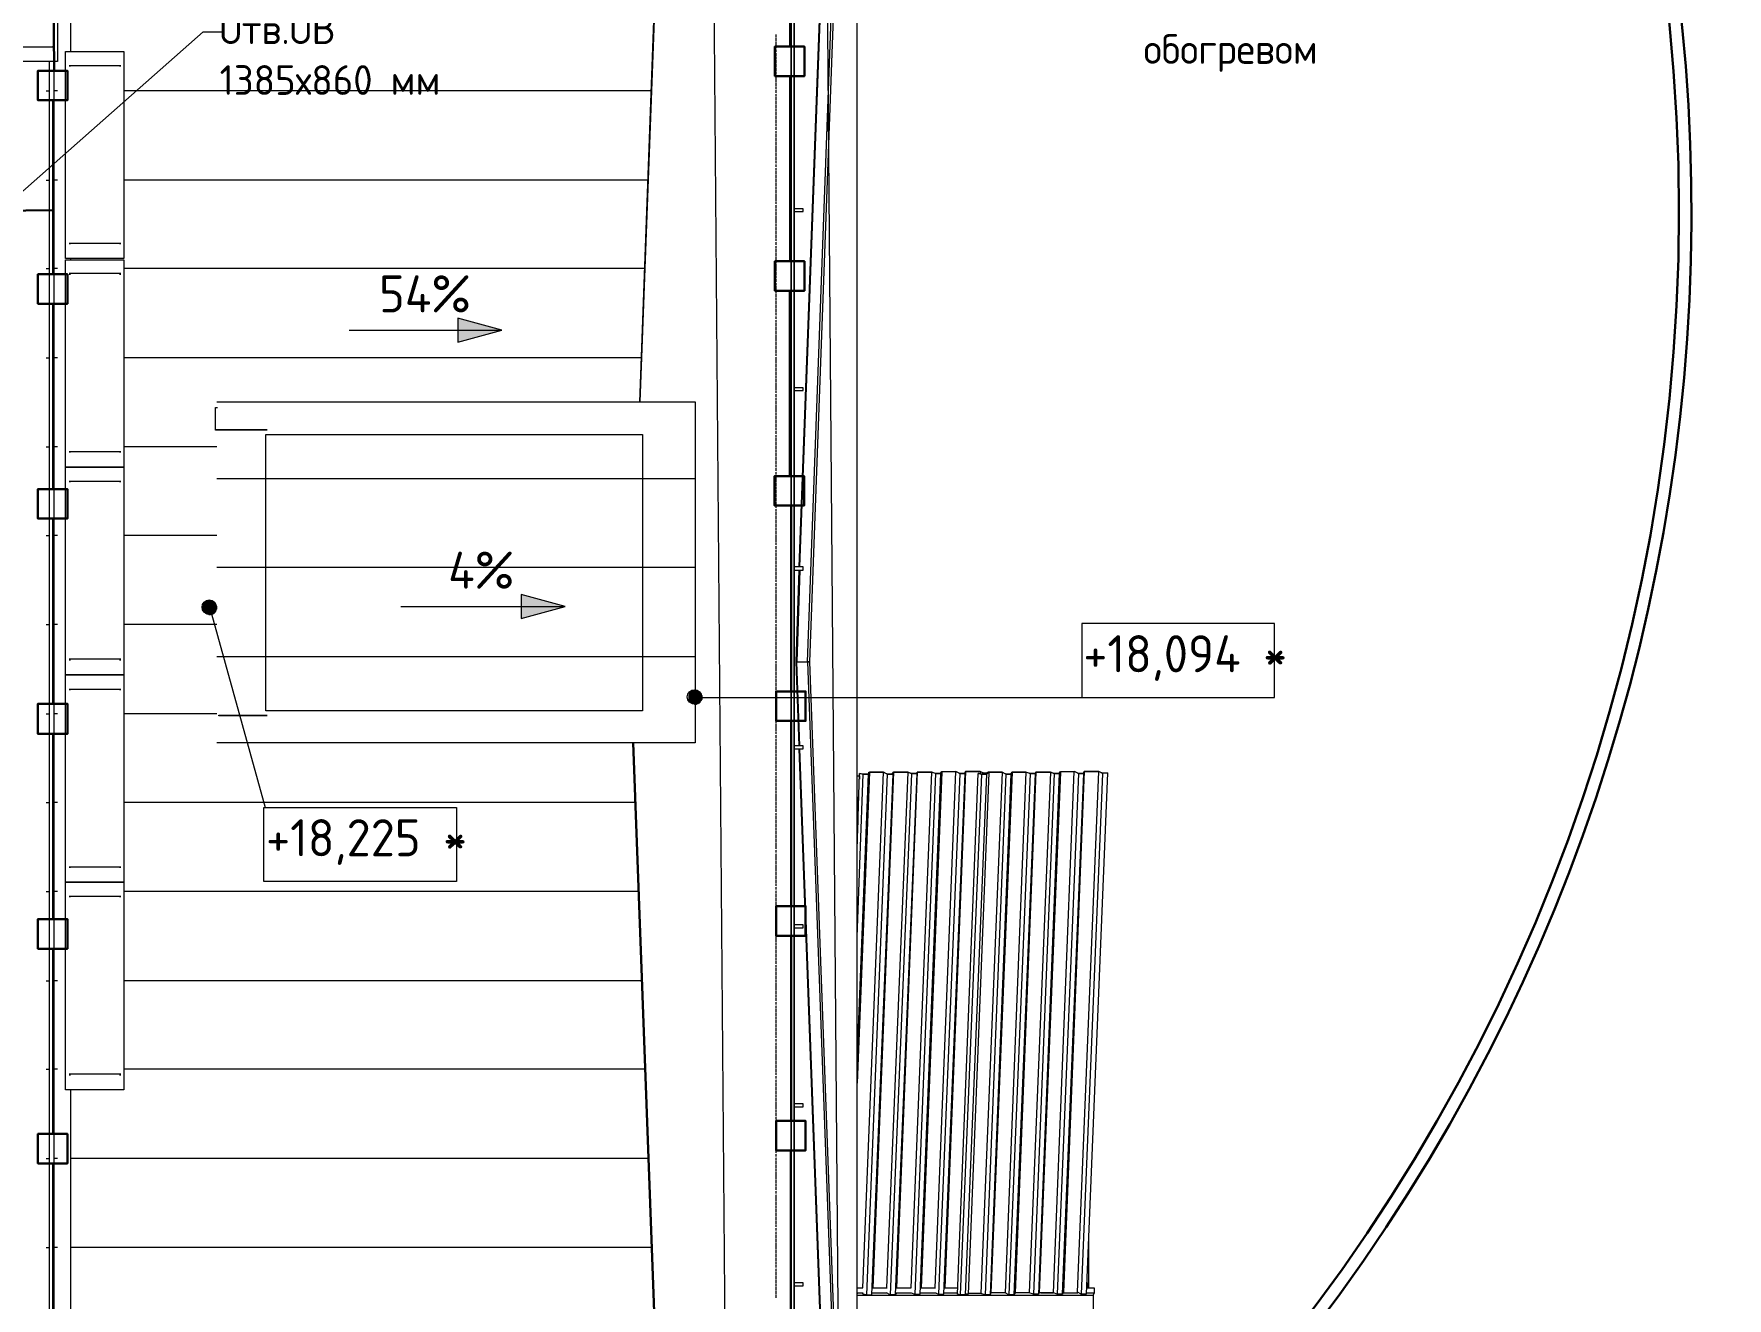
# Model space of a CAD drawing. Header units: millimetres. Extents: x -42533 to 645315, y 3457 to 82611.
# Drawn here: x 594027 to 605453, y 32734 to 41261 of the extents above; entities that cross this region are included whole.
import ezdxf

# ---------------------------------------------------------------- set-up
doc = ezdxf.new("R2010")
doc.units = ezdxf.units.MM
for name, color, linetype, true_color in [('PDF _!ЭОМ.Молниезащита', 7, 'Continuous', 0x954a95), ('PDF _Аннотация', 7, 'Continuous', 0xbababa), ('PDF _Антураж', 7, 'Continuous', 0xbababa), ('PDF _Крыша', 7, 'Continuous', 0xbababa), ('PDF _Крыша штриховка', 7, 'Continuous', 0xbababa), ('PDF _Обобщенные модели', 7, 'Continuous', 0xbababa), ('PDF _Ограждение', 7, 'Continuous', 0xbababa), ('PDF _Оси', 7, 'Continuous', 0xbababa), ('PDF _Отметки', 7, 'Continuous', 0xbababa), ('PDF _Перекрытие', 7, 'Continuous', 0xbababa), ('PDF _Перекрытие штриховка', 7, 'Continuous', 0xbababa), ('PDF _Размеры', 7, 'Continuous', 0xbababa)]:
    doc.layers.add(name, color=color, linetype=linetype, true_color=true_color)
doc.layers.add('PDF _Линии', color=7, linetype='Continuous')
doc.layers.add('PDF _Текст', color=7, linetype='Continuous')
doc.styles.add('PDF GOST Common', font='GOST_Common.ttf')

msp = doc.modelspace()

# ---------------------------------------------------------------- linework, layer by layer
at = {"layer": 'PDF _!ЭОМ.Молниезащита', "lineweight": 30}
msp.add_lwpolyline([(602328.6, 32105.7, 0.3593242), (602417.4, 47908.9, 0.3595602), (586922.3, 50989.1, 0.3626955), (581016.9, 36470.7)], format="xyb", dxfattribs=at)
at = {"layer": 'PDF _!ЭОМ.Молниезащита', "color": 5, "lineweight": 30}
for points in [[(599129.5, 42424.9), (599129.5, 41425.4), (599129.5, 41175.5), (599226.9, 41175.5), (599226.9, 40976.4), (599027.9, 40976.4), (599027.9, 41175.5), (599129.5, 41175.5)], [(594164.7, 41012.1), (594156.3, 41803.6), (594054.6, 41803.6), (594054.6, 42002.6), (594253.7, 42002.6), (594253.7, 41803.6), (594156.3, 41803.6)], [(594156.3, 40262.5), (594156.3, 40813.1), (594054.6, 40813.1), (594054.6, 41012.1), (594253.7, 41012.1), (594253.7, 40813.1), (594156.3, 40813.1)], [(599129.5, 40976.4), (599129.5, 39976.9), (599129.5, 39727), (599226.9, 39727), (599226.9, 39527.9), (599027.9, 39527.9), (599027.9, 39727), (599129.5, 39727)], [(594156.3, 40813.1), (594156.3, 39889.2), (594156.3, 39639.3), (594253.7, 39639.3), (594253.7, 39440.2), (594054.6, 39440.2), (594054.6, 39639.3), (594156.3, 39639.3)], [(594164.7, 40071.9), (593587.9, 40065.8), (593587.9, 39964.1), (593388.9, 39964.1), (593388.9, 40163.2), (593587.9, 40163.2), (593587.9, 40065.8)], [(594156.3, 39440.2), (594156.3, 38440.7), (594156.3, 38190.8), (594253.7, 38190.8), (594253.7, 37991.7), (594054.6, 37991.7), (594054.6, 38190.8), (594156.3, 38190.8)], [(599127.4, 39527.9), (599127.4, 38528.4), (599127.4, 38278.5), (599224.8, 38278.5), (599224.8, 38079.5), (599025.8, 38079.5), (599025.8, 38278.5), (599127.4, 38278.5)], [(599136.7, 38079.5), (599136.7, 37075.7), (599136.7, 36825.8), (599234.1, 36825.8), (599234.1, 36626.7), (599035.1, 36626.7), (599035.1, 36825.8), (599136.7, 36825.8)], [(594156.3, 37991.7), (594156.3, 36992.2), (594156.3, 36742.3), (594253.7, 36742.3), (594253.7, 36539), (594054.6, 36539), (594054.6, 36742.3), (594156.3, 36742.3)], [(599136.7, 36626.7), (599136.7, 35627.2), (599136.7, 35377.3), (599234.1, 35377.3), (599234.1, 35178.2), (599035.1, 35178.2), (599035.1, 35377.3), (599136.7, 35377.3)], [(594156.3, 36539), (594156.3, 35539.5), (594156.3, 35289.6), (594253.7, 35289.6), (594253.7, 35090.5), (594054.6, 35090.5), (594054.6, 35289.6), (594156.3, 35289.6)], [(594156.3, 35090.5), (594156.3, 34091), (594156.3, 33841.1), (594253.7, 33841.1), (594253.7, 33642), (594054.6, 33642), (594054.6, 33841.1), (594156.3, 33841.1)], [(599136.7, 35178.2), (599136.7, 34178.7), (599136.7, 33928.8), (599234.1, 33928.8), (599234.1, 33729.8), (599035.1, 33729.8), (599035.1, 33928.8), (599136.7, 33928.8)], [(599134.6, 33729.8), (599134.6, 32730.2), (599134.6, 32480.3), (599232, 32480.3), (599232, 32281.3), (599032.9, 32281.3), (599032.9, 32480.3), (599134.6, 32480.3)], [(594156.3, 33642), (594156.3, 32642.5), (594156.3, 32392.6), (594253.7, 32392.6), (594253.7, 32189.3), (594054.6, 32189.3), (594054.6, 32392.6), (594156.3, 32392.6)]]:
    msp.add_lwpolyline(points, dxfattribs=at)
at = {"layer": 'PDF _!ЭОМ.Молниезащита', "lineweight": 13}
msp.add_circle((592805, 40061.1), 16795.3, dxfattribs=at)
at = {"layer": 'PDF _!ЭОМ.Молниезащита', "color": 116, "lineweight": 30, "true_color": 0x136734}
msp.add_circle((592805, 40061.1), 12322.7, dxfattribs=at)
at = {"layer": 'PDF _Аннотация', "color": 8, "lineweight": 9}
msp.add_lwpolyline([(593737, 40012), (595168.5, 41274.1), (595299.8, 41274.1)], dxfattribs=at)
at = {"layer": 'PDF _Аннотация', "color": 8, "lineweight": 20}
for points in [[(602398.3, 36784.7), (602398.3, 37284.4), (601098, 37284.4), (601098, 36784.7)], [(596879.6, 36043.5), (596879.6, 35543.7), (595579.3, 35543.7), (595579.3, 36043.5)]]:
    msp.add_lwpolyline(points, close=True, dxfattribs=at)
at = {"layer": 'PDF _Антураж', "color": 8, "lineweight": 18}
for points in [[(599192.1, 37665.6), (599458.9, 44865.7), (599632.6, 44908.1), (599632.6, 45136.8), (599463.2, 45183.4), (599276.8, 50257.3), (599458.9, 55305.8), (599276.8, 50244.6)], [(599196.3, 37644.4), (599175.2, 37026.1), (599247.2, 37026.1), (599259.9, 37026.1), (599247.2, 37026.1), (599535.2, 44857.2), (599547.9, 44857.2)], [(599196.3, 37665.6), (599463.2, 44857.2), (599535.2, 44857.2)], [(598332.3, 44535.3), (598116.3, 38779.5), (598328.1, 44535.3)], [(599192.1, 36458.5), (599170.9, 37026.1), (599192.1, 37644.4)], [(599196.3, 36458.5), (599175.2, 37026.1), (599247.2, 37026.1), (599535.2, 29194.9), (599547.9, 29194.9)], [(598222.2, 32337.5), (598069.7, 36479.7)], [(598074, 36479.7), (598226.4, 32337.5)], [(599641, 29127.2), (599641, 29144.1), (599458.9, 29190.7), (599192.1, 36437.4)], [(599463.2, 29194.9), (599196.3, 36437.4)]]:
    msp.add_lwpolyline(points, dxfattribs=at)
at = {"layer": 'PDF _Крыша', "color": 8, "lineweight": 9}
msp.add_lwpolyline([(595261.7, 38779.5), (598489, 38779.5), (598489, 36479.7), (595261.7, 36479.7)], dxfattribs=at)
at = {"layer": 'PDF _Крыша штриховка', "color": 8, "lineweight": 9}
for points in [[(594109.7, 40876), (594130.9, 40876)], [(594185.9, 40876), (594164.7, 40876)], [(598192.6, 40876), (594634.9, 40876)], [(599314.9, 40876), (599310.7, 40876)], [(594109.7, 40274.6), (594130.9, 40274.6)], [(594185.9, 40274.6), (594164.7, 40274.6)], [(598171.4, 40274.6), (594634.9, 40274.6)], [(599293.7, 40274.6), (599289.5, 40274.6)], [(594109.7, 39677.4), (594130.9, 39677.4)], [(594185.9, 39677.4), (594164.7, 39677.4)], [(598150.2, 39677.4), (594634.9, 39677.4)], [(599272.6, 39677.4), (599268.3, 39677.4)], [(594109.7, 39076), (594130.9, 39076)], [(594185.9, 39076), (594164.7, 39076)], [(598124.8, 39076), (594634.9, 39076)], [(599247.2, 39076), (599247.2, 39076)], [(594109.7, 38474.6), (594130.9, 38474.6)], [(594185.9, 38474.6), (594164.7, 38474.6)], [(595261.7, 38474.6), (594634.9, 38474.6)], [(599226, 38474.6), (599226, 38474.6)], [(598489, 38258.6), (595261.7, 38258.6)], [(594109.7, 37877.4), (594130.9, 37877.4)], [(594185.9, 37877.4), (594164.7, 37877.4)], [(595261.7, 37877.4), (594634.9, 37877.4)], [(599204.8, 37877.4), (599200.6, 37877.4)], [(598489, 37661.4), (595261.7, 37661.4)], [(594109.7, 37276), (594130.9, 37276)], [(594185.9, 37276), (594164.7, 37276)], [(595261.7, 37276), (594634.9, 37276)], [(599183.6, 37276), (599179.4, 37276)], [(598489, 37060), (595261.7, 37060)], [(594109.7, 36674.5), (594130.9, 36674.5)], [(594185.9, 36674.5), (594164.7, 36674.5)], [(595261.7, 36674.5), (594634.9, 36674.5)], [(599187.9, 36674.5), (599183.6, 36674.5)], [(594109.7, 36077.4), (594130.9, 36077.4)], [(594185.9, 36077.4), (594164.7, 36077.4)], [(598086.7, 36077.4), (594634.9, 36077.4)], [(599209, 36077.4), (599204.8, 36077.4)], [(594109.7, 35475.9), (594130.9, 35475.9)], [(594185.9, 35475.9), (594164.7, 35475.9)], [(598107.8, 35475.9), (594634.9, 35475.9)], [(599230.2, 35475.9), (599226, 35475.9)], [(594109.7, 34874.5), (594130.9, 34874.5)], [(594185.9, 34874.5), (594164.7, 34874.5)], [(598129, 34874.5), (594634.9, 34874.5)], [(599251.4, 34874.5), (599251.4, 34874.5)], [(594109.7, 34277.3), (594130.9, 34277.3)], [(594185.9, 34277.3), (594164.7, 34277.3)], [(598154.4, 34277.3), (594634.9, 34277.3)], [(599276.8, 34277.3), (599272.6, 34277.3)], [(594109.7, 33675.9), (594130.9, 33675.9)], [(594185.9, 33675.9), (594164.7, 33675.9)], [(598175.6, 33675.9), (594274.9, 33675.9)], [(599298, 33675.9), (599293.7, 33675.9)], [(594109.7, 33074.5), (594130.9, 33074.5)], [(594185.9, 33074.5), (594164.7, 33074.5)], [(598196.8, 33074.5), (594274.9, 33074.5)], [(599319.2, 33074.5), (599314.9, 33074.5)]]:
    msp.add_lwpolyline(points, dxfattribs=at)
at = {"layer": 'PDF _Линии', "color": 8, "lineweight": 9}
for points in [[(584927.4, 11774.9), (593207.6, 11719.9), (593144, 20135.5), (599556.3, 20135.5), (599268.3, 55776), (588900.2, 55776)], [(553827.3, 24730.9), (582318.5, 24654.6), (582229.5, 32125.8), (589577.9, 32125.8), (589577.9, 54975.5), (598506, 54975.5), (598785.5, 20686.1), (592369, 20686.1), (592432.5, 12524.6), (585626.3, 12571.2), (585592.4, 14451.7), (550752.4, 14451.7), (550752.4, 12478), (543802.2, 12478), (543764.1, 20783.5), (537415.3, 20800.5), (537356, 32655.2)]]:
    msp.add_lwpolyline(points, dxfattribs=at)
for points in [[(599581.7, 44869.9), (599547.9, 44865.7), (599259.9, 37026.1), (599547.9, 29190.7), (599581.7, 29182.2)], [(598133.3, 36695.7), (595592.1, 36695.7), (595592.1, 38559.3), (598133.3, 38559.3)]]:
    msp.add_lwpolyline(points, close=True, dxfattribs=at)
at = {"layer": 'PDF _Обобщенные модели', "color": 8, "lineweight": 18}
for points in [[(594224, 50693.5), (594274.9, 50693.5), (594274.9, 41142.8)], [(594130.9, 41075.1), (594130.9, 25620.3)], [(594164.7, 25645.7), (594164.7, 41075.1)], [(594274.9, 39745.2), (594274.9, 39736.7)], [(599581.7, 32803.4), (599619.9, 32803.4), (599759.6, 36280.7)], [(599666.5, 36280.7), (599581.7, 34184.2)], [(599581.7, 35759.7), (599598.7, 36272.2)], [(599581.7, 35171), (599624.1, 36268)], [(599581.7, 34328.2), (599658, 36268)], [(599785, 36268), (599645.3, 32756.8)], [(599823.2, 36268), (599679.2, 32756.8)], [(599827.4, 36280.7), (599687.6, 32803.4), (599785, 32803.4)], [(599924.8, 36280.7), (599780.8, 32803.4)], [(599950.2, 36272.2), (599806.2, 32756.8)], [(599984.1, 36272.2), (599840.1, 32756.8)], [(599988.3, 36280.7), (599848.6, 32803.4), (599946, 32803.4), (600085.8, 36280.7)], [(600111.2, 36272.2), (599971.4, 32761.1)], [(600145, 36272.2), (600005.3, 32761.1)], [(600153.5, 36280.7), (600013.8, 32803.4)], [(600246.7, 36284.9), (600106.9, 32803.4)], [(600276.3, 36272.2), (600132.3, 32761.1)], [(600310.2, 36272.2), (600166.2, 32761.1)], [(600314.5, 36284.9), (600174.7, 32803.4), (600259.4, 32803.4)], [(600471.2, 36276.4), (600331.4, 32761.1), (600318.7, 32761.1), (600314.5, 32756.8), (600280.6, 32756.8), (600259.4, 32761.1), (600399.2, 36272.2)], [(600280.6, 32756.8), (600424.6, 36268)], [(600314.5, 32756.8), (600458.5, 36268)], [(601114.9, 36284.9), (600975.2, 32773.8), (600966.7, 32761.1), (600932.8, 32761.1), (600907.4, 32769.6), (600810, 32769.6), (600805.8, 32761.1), (600771.9, 32761.1), (600742.2, 32769.6), (600649.1, 32769.6), (600640.6, 32756.8), (600606.7, 32756.8), (600581.3, 32769.6), (600483.9, 32769.6), (600479.6, 32756.8), (600445.8, 32756.8), (600416.1, 32765.3), (600331.4, 32765.3)], [(600458.5, 36272.2), (600458.5, 36268), (600424.6, 36268), (600403.4, 36272.2), (600399.2, 36272.2), (600424.6, 36268), (600458.5, 36268), (600462.7, 36272.2), (600462.7, 36280.7), (600560.1, 36280.7), (600589.8, 36268), (600619.4, 36268), (600627.9, 36280.7), (600725.3, 36280.7), (600750.7, 36272.2), (600784.6, 36272.2), (600788.8, 36280.7), (600886.2, 36280.7), (600911.6, 36272.2), (600945.5, 36272.2), (600954, 36284.9), (601051.4, 36284.9), (601076.8, 36272.2), (601106.5, 36272.2), (601114.9, 36284.9), (601212.4, 36284.9), (601237.8, 36276.4), (601271.7, 36276.4), (601237.8, 36272.2), (601212.4, 36284.9), (601114.9, 36284.9), (601110.7, 36272.2), (601076.8, 36272.2), (601047.2, 36284.9), (600954, 36280.7), (600945.5, 36272.2), (600911.6, 36272.2), (600886.2, 36280.7), (600788.8, 36280.7), (600784.6, 36272.2), (600750.7, 36272.2), (600721.1, 36280.7), (600627.9, 36280.7), (600619.4, 36268), (600585.5, 36268), (600560.1, 36280.7), (600466.9, 36280.7), (600462.7, 36276.4), (600466.9, 36280.7)], [(600411.9, 36284.9), (600411.9, 36268)], [(600560.1, 36280.7), (600416.1, 32765.3)], [(600437.3, 36272.2), (600437.3, 36268)], [(600585.5, 36268), (600445.8, 32756.8)], [(600619.4, 36268), (600479.6, 32756.8)], [(600627.9, 36280.7), (600483.9, 32769.6)], [(600721.1, 36280.7), (600581.3, 32769.6)], [(600750.7, 36272.2), (600606.7, 32756.8)], [(600784.6, 36272.2), (600640.6, 32756.8)], [(600788.8, 36280.7), (600649.1, 32769.6)], [(600886.2, 36280.7), (600742.2, 32769.6)], [(600911.6, 36272.2), (600771.9, 32761.1)], [(600945.5, 36272.2), (600805.8, 32761.1)], [(600954, 36280.7), (600810, 32769.6)], [(600822.7, 32769.6), (600907.4, 32769.6), (601047.2, 36284.9)], [(601076.8, 36272.2), (600932.8, 32761.1)], [(601110.7, 36272.2), (600966.7, 32761.1)], [(601271.7, 36276.4), (601127.7, 32761.1), (601093.8, 32761.1), (601068.4, 32773.8), (601212.4, 36284.9)], [(601237.8, 36272.2), (601093.8, 32761.1)], [(594274.9, 34137.6), (594274.9, 25489)], [(601131.9, 32803.4), (601182.7, 32803.4), (601182.7, 32769.6), (601174.2, 32752.6), (601174.2, 32655.2), (601182.7, 32638.3), (601182.7, 32604.4), (601174.2, 32587.4), (601174.2, 32490), (601182.7, 32473.1), (601182.7, 32439.2), (601174.2, 32418), (601174.2, 32320.6), (601182.7, 32307.9), (601182.7, 32274), (599581.7, 32274)], [(600009.5, 32803.4), (600111.2, 32803.4)], [(599581.7, 32769.6), (599624.1, 32769.6)], [(599586, 32765.3), (599581.7, 32765.3)], [(599581.7, 32752.6), (601174.2, 32752.6)], [(599615.6, 32765.3), (599645.3, 32756.8), (599679.2, 32756.8), (599683.4, 32769.6), (599785, 32769.6)], [(599848.6, 32769.6), (599840.1, 32756.8), (599806.2, 32756.8), (599780.8, 32769.6)], [(599844.3, 32769.6), (599950.2, 32769.6)], [(599946, 32769.6), (599971.4, 32761.1), (600005.3, 32761.1), (600009.5, 32769.6), (600115.4, 32769.6)], [(600111.2, 32769.6), (600132.3, 32761.1), (600166.2, 32761.1), (600170.5, 32769.6), (600259.4, 32769.6)], [(600975.2, 32769.6), (601072.6, 32769.6)], [(601131.9, 32769.6), (601182.7, 32769.6)]]:
    msp.add_lwpolyline(points, dxfattribs=at)
at = {"layer": 'PDF _Обобщенные модели', "color": 8, "lineweight": 9}
for points in [[(593792, 42472.7), (593809, 42472.7), (593813.2, 42472.7), (593817.4, 42472.7), (594156.3, 42472.7), (594164.7, 42472.7), (594169, 42472.7), (594185.9, 42472.7), (594185.9, 41075.1), (594169, 41075.1), (594164.7, 41075.1), (594156.3, 41075.1), (593817.4, 41075.1), (593813.2, 41075.1), (593809, 41075.1), (593792, 41075.1)], [(594634.9, 39745.2), (594617.9, 39745.2), (594613.7, 39745.2), (594609.5, 39745.2), (594270.6, 39745.2), (594262.2, 39745.2), (594257.9, 39745.2), (594245.2, 39745.2), (594241, 39745.2), (594241, 41142.8), (594245.2, 41142.8), (594257.9, 41142.8), (594262.2, 41142.8), (594270.6, 41142.8), (594609.5, 41142.8), (594613.7, 41142.8), (594617.9, 41142.8), (594634.9, 41142.8)], [(594634.9, 38339), (594617.9, 38339), (594613.7, 38339), (594609.5, 38339), (594270.6, 38339), (594262.2, 38339), (594257.9, 38339), (594245.2, 38339), (594241, 38339), (594241, 39736.7), (594245.2, 39736.7), (594257.9, 39736.7), (594262.2, 39736.7), (594270.6, 39736.7), (594609.5, 39736.7), (594613.7, 39736.7), (594617.9, 39736.7), (594634.9, 39736.7)], [(594634.9, 36937.1), (594617.9, 36937.1), (594613.7, 36937.1), (594609.5, 36937.1), (594270.6, 36937.1), (594262.2, 36937.1), (594257.9, 36937.1), (594245.2, 36937.1), (594241, 36937.1), (594241, 38339), (594245.2, 38339), (594257.9, 38339), (594262.2, 38339), (594270.6, 38339), (594609.5, 38339), (594613.7, 38339), (594617.9, 38339), (594634.9, 38339)], [(594634.9, 35539.5), (594617.9, 35539.5), (594613.7, 35539.5), (594609.5, 35539.5), (594270.6, 35539.5), (594262.2, 35539.5), (594257.9, 35539.5), (594245.2, 35539.5), (594241, 35539.5), (594241, 36937.1), (594245.2, 36937.1), (594257.9, 36937.1), (594262.2, 36937.1), (594270.6, 36937.1), (594609.5, 36937.1), (594613.7, 36937.1), (594617.9, 36937.1), (594634.9, 36937.1)], [(594634.9, 34137.6), (594617.9, 34137.6), (594613.7, 34137.6), (594609.5, 34137.6), (594270.6, 34137.6), (594262.2, 34137.6), (594257.9, 34137.6), (594245.2, 34137.6), (594241, 34137.6), (594241, 35539.5), (594245.2, 35539.5), (594257.9, 35539.5), (594262.2, 35539.5), (594270.6, 35539.5), (594609.5, 35539.5), (594613.7, 35539.5), (594617.9, 35539.5), (594634.9, 35539.5)]]:
    msp.add_lwpolyline(points, close=True, dxfattribs=at)
for points in [[(593821.7, 41172.5), (593813.2, 41172.5), (594160.5, 41172.5), (594152, 41172.5)], [(594605.2, 41045.4), (594613.7, 41045.4), (594266.4, 41045.4), (594274.9, 41045.4)], [(594605.2, 39846.8), (594613.7, 39846.8), (594266.4, 39846.8), (594274.9, 39846.8)], [(594613.7, 39643.5), (594266.4, 39643.5)], [(594266.4, 39639.3), (594274.9, 39639.3)], [(594605.2, 39639.3), (594613.7, 39639.3)], [(594605.2, 38440.7), (594613.7, 38440.7), (594266.4, 38440.7), (594274.9, 38440.7)], [(594605.2, 38241.6), (594613.7, 38241.6), (594266.4, 38241.6), (594274.9, 38241.6)], [(594613.7, 37043), (594266.4, 37043)], [(594266.4, 37038.8), (594274.9, 37038.8)], [(594605.2, 37038.8), (594613.7, 37038.8)], [(594605.2, 36839.7), (594613.7, 36839.7), (594266.4, 36839.7), (594274.9, 36839.7)], [(594605.2, 35641.1), (594613.7, 35641.1), (594266.4, 35641.1), (594274.9, 35641.1)], [(594605.2, 35442.1), (594613.7, 35442.1), (594266.4, 35442.1), (594274.9, 35442.1)], [(594613.7, 34243.5), (594266.4, 34243.5)], [(594266.4, 34239.2), (594274.9, 34239.2)], [(594605.2, 34239.2), (594613.7, 34239.2)]]:
    msp.add_lwpolyline(points, dxfattribs=at)
at = {"layer": 'PDF _Обобщенные модели', "color": 8, "lineweight": 18}
msp.add_lwpolyline([(600471.2, 36276.4), (600437.3, 36272.2), (600411.9, 36284.9), (600314.5, 36284.9), (600310.2, 36272.2), (600276.3, 36272.2), (600246.7, 36284.9), (600153.5, 36280.7), (600145, 36272.2), (600111.2, 36272.2), (600085.8, 36280.7), (599988.3, 36280.7), (599984.1, 36272.2), (599950.2, 36272.2), (599924.8, 36280.7), (599827.4, 36280.7), (599823.2, 36268), (599785, 36268), (599759.6, 36280.7), (599666.5, 36280.7), (599658, 36268), (599624.1, 36268), (599598.7, 36272.2), (599602.9, 36272.2), (599624.1, 36268), (599658, 36268), (599662.2, 36280.7), (599759.6, 36280.7), (599789.3, 36268), (599818.9, 36268), (599827.4, 36280.7), (599924.8, 36280.7), (599950.2, 36272.2), (599984.1, 36272.2), (599988.3, 36280.7), (600085.8, 36280.7), (600115.4, 36272.2), (600145, 36272.2), (600153.5, 36284.9), (600250.9, 36284.9), (600276.3, 36272.2), (600310.2, 36272.2), (600314.5, 36284.9), (600411.9, 36284.9), (600437.3, 36276.4)], close=True, dxfattribs=at)
at = {"layer": 'PDF _Ограждение', "color": 8, "lineweight": 9}
for points in [[(599137, 20453.2), (599137, 55373.6)], [(599158.2, 20440.5), (599158.2, 55382.1), (599149.7, 55382.1), (599158.2, 55382.1), (599158.2, 20440.5), (599149.7, 20440.5)], [(599217.5, 40079.8), (599179.4, 40079.8), (599158.2, 40079.8), (599158.2, 40062.8), (599179.4, 40062.8), (599217.5, 40062.8)], [(599217.5, 38872.7), (599179.4, 38872.7), (599158.2, 38872.7), (599158.2, 38855.7), (599179.4, 38855.7), (599217.5, 38855.7)], [(599217.5, 37665.6), (599179.4, 37665.6), (599158.2, 37665.6), (599158.2, 37644.4), (599179.4, 37644.4), (599217.5, 37644.4)], [(599217.5, 36458.5), (599179.4, 36458.5), (599158.2, 36458.5), (599158.2, 36437.4), (599179.4, 36437.4), (599217.5, 36437.4)], [(599217.5, 35251.5), (599179.4, 35251.5), (599158.2, 35251.5), (599158.2, 35230.3), (599179.4, 35230.3), (599217.5, 35230.3)], [(599217.5, 34044.4), (599179.4, 34044.4), (599158.2, 34044.4), (599158.2, 34023.2), (599179.4, 34023.2), (599217.5, 34023.2)], [(599217.5, 32837.3), (599179.4, 32837.3), (599158.2, 32837.3), (599158.2, 32816.1), (599179.4, 32816.1), (599217.5, 32816.1)]]:
    msp.add_lwpolyline(points, close=True, dxfattribs=at)
for points in [[(595600.5, 38588.9), (595253.2, 38588.9), (595253.2, 38593.2), (595253.2, 38741.4), (595265.9, 38741.4)], [(595253.2, 38593.2), (595600.5, 38593.2)], [(595600.5, 36661.8), (595274.4, 36661.8), (595274.4, 36666.1), (595600.5, 36666.1)]]:
    msp.add_lwpolyline(points, dxfattribs=at)
at = {"layer": 'PDF _Оси', "color": 8, "lineweight": 9}
for points in [[(599035.4, 41236), (599035.4, 41257.2)], [(599035.4, 41210.6), (599035.4, 41231.8)], [(599035.4, 41185.2), (599035.4, 41206.4)], [(599035.4, 41164), (599035.4, 41181)], [(599035.4, 41159.8), (599035.4, 41159.8)], [(599035.4, 41138.6), (599035.4, 41155.5)], [(599035.4, 41134.4), (599035.4, 41134.4)], [(599035.4, 41113.2), (599035.4, 41130.1)], [(599035.4, 41087.8), (599035.4, 41109)], [(599035.4, 41062.4), (599035.4, 41083.5)], [(599035.4, 41037), (599035.4, 41058.1)], [(599035.4, 41011.5), (599035.4, 41032.7)], [(599035.4, 40986.1), (599035.4, 41007.3)], [(599035.4, 40960.7), (599035.4, 40981.9)], [(599035.4, 40935.3), (599035.4, 40956.5)], [(599035.4, 40909.9), (599035.4, 40931.1)], [(599035.4, 40888.7), (599035.4, 40905.7)], [(599035.4, 40884.5), (599035.4, 40884.5)], [(599035.4, 40863.3), (599035.4, 40880.2)], [(599035.4, 40859.1), (599035.4, 40859.1)], [(599035.4, 40837.9), (599035.4, 40854.8)], [(599035.4, 40812.5), (599035.4, 40833.7)], [(599035.4, 40787.1), (599035.4, 40808.2)], [(599035.4, 40761.7), (599035.4, 40782.8)], [(599035.4, 40736.2), (599035.4, 40757.4)], [(599035.4, 40710.8), (599035.4, 40732)], [(599035.4, 40685.4), (599035.4, 40706.6)], [(599035.4, 40660), (599035.4, 40681.2)], [(599035.4, 40638.8), (599035.4, 40655.8)], [(599035.4, 40634.6), (599035.4, 40634.6)], [(599035.4, 40613.4), (599035.4, 40630.4)], [(599035.4, 40609.2), (599035.4, 40609.2)], [(599035.4, 40588), (599035.4, 40604.9)], [(599035.4, 40562.6), (599035.4, 40583.8)], [(599035.4, 40537.2), (599035.4, 40558.4)], [(599035.4, 40511.8), (599035.4, 40532.9)], [(599035.4, 40486.4), (599035.4, 40507.5)], [(599035.4, 40460.9), (599035.4, 40482.1)], [(599035.4, 40435.5), (599035.4, 40456.7)], [(599035.4, 40410.1), (599035.4, 40431.3)], [(599035.4, 40388.9), (599035.4, 40405.9)], [(599035.4, 40384.7), (599035.4, 40384.7)], [(599035.4, 40363.5), (599035.4, 40380.5)], [(599035.4, 40359.3), (599035.4, 40359.3)], [(599035.4, 40338.1), (599035.4, 40355.1)], [(599035.4, 40312.7), (599035.4, 40333.9)], [(599035.4, 40287.3), (599035.4, 40308.5)], [(599035.4, 40261.9), (599035.4, 40283.1)], [(599035.4, 40236.5), (599035.4, 40257.6)], [(599035.4, 40211.1), (599035.4, 40232.2)], [(599035.4, 40185.6), (599035.4, 40206.8)], [(599035.4, 40160.2), (599035.4, 40181.4)], [(599035.4, 40134.8), (599035.4, 40156)], [(599035.4, 40113.6), (599035.4, 40130.6)], [(599035.4, 40109.4), (599035.4, 40109.4)], [(599035.4, 40088.2), (599035.4, 40105.2)], [(599035.4, 40062.8), (599035.4, 40084)], [(599035.4, 40037.4), (599035.4, 40058.6)], [(599035.4, 40012), (599035.4, 40033.2)], [(599035.4, 39986.6), (599035.4, 40007.8)], [(599035.4, 39961.2), (599035.4, 39982.4)], [(599035.4, 39935.8), (599035.4, 39956.9)], [(599035.4, 39910.3), (599035.4, 39931.5)], [(599035.4, 39884.9), (599035.4, 39906.1)], [(599035.4, 39863.8), (599035.4, 39880.7)], [(599035.4, 39859.5), (599035.4, 39859.5)], [(599035.4, 39838.3), (599035.4, 39855.3)], [(599035.4, 39834.1), (599035.4, 39834.1)], [(599035.4, 39812.9), (599035.4, 39829.9)], [(599035.4, 39787.5), (599035.4, 39808.7)], [(599035.4, 39762.1), (599035.4, 39783.3)], [(599035.4, 39736.7), (599035.4, 39757.9)], [(599035.4, 39711.3), (599035.4, 39732.5)], [(599035.4, 39685.9), (599035.4, 39707.1)], [(599035.4, 39660.5), (599035.4, 39681.6)], [(599035.4, 39635.1), (599035.4, 39656.2)], [(599035.4, 39613.9), (599035.4, 39630.8)], [(599035.4, 39609.6), (599035.4, 39609.6)], [(599035.4, 39588.5), (599035.4, 39605.4)], [(599035.4, 39584.2), (599035.4, 39584.2)], [(599035.4, 39563.1), (599035.4, 39580)], [(599035.4, 39537.6), (599035.4, 39558.8)], [(599035.4, 39512.2), (599035.4, 39533.4)], [(599035.4, 39486.8), (599035.4, 39508)], [(599035.4, 39461.4), (599035.4, 39482.6)], [(599035.4, 39436), (599035.4, 39457.2)], [(599035.4, 39410.6), (599035.4, 39431.8)], [(599035.4, 39385.2), (599035.4, 39406.3)], [(599035.4, 39364), (599035.4, 39380.9)], [(599035.4, 39359.8), (599035.4, 39359.8)], [(599035.4, 39338.6), (599035.4, 39355.5)], [(599035.4, 39334.3), (599035.4, 39334.3)], [(599035.4, 39313.2), (599035.4, 39330.1)], [(599035.4, 39287.8), (599035.4, 39308.9)], [(599035.4, 39262.3), (599035.4, 39283.5)], [(599035.4, 39236.9), (599035.4, 39258.1)], [(599035.4, 39211.5), (599035.4, 39232.7)], [(599035.4, 39186.1), (599035.4, 39207.3)], [(599035.4, 39160.7), (599035.4, 39181.9)], [(599035.4, 39135.3), (599035.4, 39156.5)], [(599035.4, 39109.9), (599035.4, 39131)], [(599035.4, 39088.7), (599035.4, 39105.6)], [(599035.4, 39084.5), (599035.4, 39084.5)], [(599035.4, 39063.3), (599035.4, 39080.2)], [(599035.4, 39037.9), (599035.4, 39059)], [(599035.4, 39012.5), (599035.4, 39033.6)], [(599035.4, 38987), (599035.4, 39008.2)], [(599035.4, 38961.6), (599035.4, 38982.8)], [(599035.4, 38936.2), (599035.4, 38957.4)], [(599035.4, 38910.8), (599035.4, 38932)], [(599035.4, 38885.4), (599035.4, 38906.6)], [(599035.4, 38860), (599035.4, 38881.2)], [(599035.4, 38838.8), (599035.4, 38855.7)], [(599035.4, 38834.6), (599035.4, 38834.6)], [(599035.4, 38813.4), (599035.4, 38830.3)], [(599035.4, 38809.2), (599035.4, 38809.2)], [(599035.4, 38788), (599035.4, 38804.9)], [(599035.4, 38762.6), (599035.4, 38783.7)], [(599035.4, 38737.2), (599035.4, 38758.3)], [(599035.4, 38711.7), (599035.4, 38732.9)], [(599035.4, 38686.3), (599035.4, 38707.5)], [(599035.4, 38660.9), (599035.4, 38682.1)], [(599035.4, 38635.5), (599035.4, 38656.7)], [(599035.4, 38610.1), (599035.4, 38631.3)], [(599035.4, 38588.9), (599035.4, 38605.9)], [(599035.4, 38584.7), (599035.4, 38584.7)], [(599035.4, 38563.5), (599035.4, 38580.5)], [(599035.4, 38559.3), (599035.4, 38559.3)], [(599035.4, 38538.1), (599035.4, 38555)], [(599035.4, 38512.7), (599035.4, 38533.9)], [(599035.4, 38487.3), (599035.4, 38508.4)], [(599035.4, 38461.9), (599035.4, 38483)], [(599035.4, 38436.4), (599035.4, 38457.6)], [(599035.4, 38411), (599035.4, 38432.2)], [(599035.4, 38385.6), (599035.4, 38406.8)], [(599035.4, 38360.2), (599035.4, 38381.4)], [(599035.4, 38339), (599035.4, 38356)], [(599035.4, 38334.8), (599035.4, 38334.8)], [(599035.4, 38313.6), (599035.4, 38330.6)], [(599035.4, 38309.4), (599035.4, 38309.4)], [(599035.4, 38288.2), (599035.4, 38305.2)], [(599035.4, 38262.8), (599035.4, 38284)], [(599035.4, 38237.4), (599035.4, 38258.6)], [(599035.4, 38212), (599035.4, 38233.2)], [(599035.4, 38186.6), (599035.4, 38207.7)], [(599035.4, 38161.2), (599035.4, 38182.3)], [(599035.4, 38135.7), (599035.4, 38156.9)], [(599035.4, 38110.3), (599035.4, 38131.5)], [(599035.4, 38084.9), (599035.4, 38106.1)], [(599035.4, 38063.7), (599035.4, 38080.7)], [(599035.4, 38059.5), (599035.4, 38059.5)], [(599035.4, 38038.3), (599035.4, 38055.3)], [(599035.4, 38012.9), (599035.4, 38034.1)], [(599035.4, 37987.5), (599035.4, 38008.7)], [(599035.4, 37962.1), (599035.4, 37983.3)], [(599035.4, 37936.7), (599035.4, 37957.9)], [(599035.4, 37911.3), (599035.4, 37932.4)], [(599035.4, 37885.9), (599035.4, 37907)], [(599035.4, 37860.4), (599035.4, 37881.6)], [(599035.4, 37835), (599035.4, 37856.2)], [(599035.4, 37813.9), (599035.4, 37830.8)], [(599035.4, 37809.6), (599035.4, 37809.6)], [(599035.4, 37788.4), (599035.4, 37805.4)], [(599035.4, 37784.2), (599035.4, 37784.2)], [(599035.4, 37763), (599035.4, 37780)], [(599035.4, 37737.6), (599035.4, 37758.8)], [(599035.4, 37712.2), (599035.4, 37733.4)], [(599035.4, 37686.8), (599035.4, 37708)], [(599035.4, 37661.4), (599035.4, 37682.6)], [(599035.4, 37636), (599035.4, 37657.1)], [(599035.4, 37610.6), (599035.4, 37631.7)], [(599035.4, 37585.1), (599035.4, 37606.3)], [(599035.4, 37564), (599035.4, 37580.9)], [(599035.4, 37559.7), (599035.4, 37559.7)], [(599035.4, 37538.6), (599035.4, 37555.5)], [(599035.4, 37534.3), (599035.4, 37534.3)], [(599035.4, 37513.1), (599035.4, 37530.1)], [(599035.4, 37487.7), (599035.4, 37508.9)], [(599035.4, 37462.3), (599035.4, 37483.5)], [(599035.4, 37436.9), (599035.4, 37458.1)], [(599035.4, 37411.5), (599035.4, 37432.7)], [(599035.4, 37386.1), (599035.4, 37407.3)], [(599035.4, 37360.7), (599035.4, 37381.8)], [(599035.4, 37335.3), (599035.4, 37356.4)], [(599035.4, 37314.1), (599035.4, 37331)], [(599035.4, 37309.8), (599035.4, 37309.8)], [(599035.4, 37288.7), (599035.4, 37305.6)], [(599035.4, 37284.4), (599035.4, 37284.4)], [(599035.4, 37263.3), (599035.4, 37280.2)], [(599035.4, 37237.8), (599035.4, 37259)], [(599035.4, 37212.4), (599035.4, 37233.6)], [(599035.4, 37187), (599035.4, 37208.2)], [(599035.4, 37161.6), (599035.4, 37182.8)], [(599035.4, 37136.2), (599035.4, 37157.4)], [(599035.4, 37110.8), (599035.4, 37132)], [(599035.4, 37085.4), (599035.4, 37106.5)], [(599035.4, 37060), (599035.4, 37081.1)], [(599035.4, 37038.8), (599035.4, 37055.7)], [(599035.4, 37034.5), (599035.4, 37034.5)], [(599035.4, 37013.4), (599035.4, 37030.3)], [(599035.4, 36988), (599035.4, 37009.1)], [(599035.4, 36962.5), (599035.4, 36983.7)], [(599035.4, 36937.1), (599035.4, 36958.3)], [(599035.4, 36911.7), (599035.4, 36932.9)], [(599035.4, 36886.3), (599035.4, 36907.5)], [(599035.4, 36860.9), (599035.4, 36882.1)], [(599035.4, 36835.5), (599035.4, 36856.7)], [(599035.4, 36810.1), (599035.4, 36831.3)], [(599035.4, 36788.9), (599035.4, 36805.8)], [(599035.4, 36784.7), (599035.4, 36784.7)], [(599035.4, 36763.5), (599035.4, 36780.4)], [(599035.4, 36759.3), (599035.4, 36759.3)], [(599035.4, 36738.1), (599035.4, 36755)], [(599035.4, 36712.7), (599035.4, 36733.8)], [(599035.4, 36687.3), (599035.4, 36708.4)], [(599035.4, 36661.8), (599035.4, 36683)], [(599035.4, 36636.4), (599035.4, 36657.6)], [(599035.4, 36611), (599035.4, 36632.2)], [(599035.4, 36585.6), (599035.4, 36606.8)], [(599035.4, 36560.2), (599035.4, 36581.4)], [(599035.4, 36539), (599035.4, 36556)], [(599035.4, 36534.8), (599035.4, 36534.8)], [(599035.4, 36513.6), (599035.4, 36530.5)], [(599035.4, 36509.4), (599035.4, 36509.4)], [(599035.4, 36488.2), (599035.4, 36505.1)], [(599035.4, 36462.8), (599035.4, 36484)], [(599035.4, 36437.4), (599035.4, 36458.5)], [(599035.4, 36412), (599035.4, 36433.1)], [(599035.4, 36386.5), (599035.4, 36407.7)], [(599035.4, 36361.1), (599035.4, 36382.3)], [(599035.4, 36335.7), (599035.4, 36356.9)], [(599035.4, 36310.3), (599035.4, 36331.5)], [(599035.4, 36289.1), (599035.4, 36306.1)], [(599035.4, 36284.9), (599035.4, 36284.9)], [(599035.4, 36263.7), (599035.4, 36280.7)], [(599035.4, 36259.5), (599035.4, 36259.5)], [(599035.4, 36238.3), (599035.4, 36255.2)], [(599035.4, 36212.9), (599035.4, 36234.1)], [(599035.4, 36187.5), (599035.4, 36208.7)], [(599035.4, 36162.1), (599035.4, 36183.2)], [(599035.4, 36136.7), (599035.4, 36157.8)], [(599035.4, 36111.2), (599035.4, 36132.4)], [(599035.4, 36085.8), (599035.4, 36107)], [(599035.4, 36060.4), (599035.4, 36081.6)], [(599035.4, 36035), (599035.4, 36056.2)], [(599035.4, 36013.8), (599035.4, 36030.8)], [(599035.4, 36009.6), (599035.4, 36009.6)], [(599035.4, 35988.4), (599035.4, 36005.4)], [(599035.4, 35963), (599035.4, 35984.2)], [(599035.4, 35937.6), (599035.4, 35958.8)], [(599035.4, 35912.2), (599035.4, 35933.4)], [(599035.4, 35886.8), (599035.4, 35907.9)], [(599035.4, 35861.4), (599035.4, 35882.5)], [(599035.4, 35835.9), (599035.4, 35857.1)], [(599035.4, 35810.5), (599035.4, 35831.7)], [(599035.4, 35785.1), (599035.4, 35806.3)], [(599035.4, 35763.9), (599035.4, 35780.9)], [(599035.4, 35759.7), (599035.4, 35759.7)], [(599035.4, 35738.5), (599035.4, 35755.5)], [(599035.4, 35734.3), (599035.4, 35734.3)], [(599035.4, 35713.1), (599035.4, 35730.1)], [(599035.4, 35687.7), (599035.4, 35708.9)], [(599035.4, 35662.3), (599035.4, 35683.5)], [(599035.4, 35636.9), (599035.4, 35658.1)], [(599035.4, 35611.5), (599035.4, 35632.6)], [(599035.4, 35586.1), (599035.4, 35607.2)], [(599035.4, 35560.6), (599035.4, 35581.8)], [(599035.4, 35535.2), (599035.4, 35556.4)], [(599035.4, 35514.1), (599035.4, 35531)], [(599035.4, 35509.8), (599035.4, 35509.8)], [(599035.4, 35488.6), (599035.4, 35505.6)], [(599035.4, 35484.4), (599035.4, 35484.4)], [(599035.4, 35463.2), (599035.4, 35480.2)], [(599035.4, 35437.8), (599035.4, 35459)], [(599035.4, 35412.4), (599035.4, 35433.6)], [(599035.4, 35387), (599035.4, 35408.2)], [(599035.4, 35361.6), (599035.4, 35382.8)], [(599035.4, 35336.2), (599035.4, 35357.4)], [(599035.4, 35310.8), (599035.4, 35331.9)], [(599035.4, 35285.4), (599035.4, 35306.5)], [(599035.4, 35264.2), (599035.4, 35281.1)], [(599035.4, 35259.9), (599035.4, 35259.9)], [(599035.4, 35238.8), (599035.4, 35255.7)], [(599035.4, 35234.5), (599035.4, 35234.5)], [(599035.4, 35213.3), (599035.4, 35230.3)], [(599035.4, 35187.9), (599035.4, 35209.1)], [(599035.4, 35162.5), (599035.4, 35183.7)], [(599035.4, 35137.1), (599035.4, 35158.3)], [(599035.4, 35111.7), (599035.4, 35132.9)], [(599035.4, 35086.3), (599035.4, 35107.5)], [(599035.4, 35060.9), (599035.4, 35082.1)], [(599035.4, 35035.5), (599035.4, 35056.6)], [(599035.4, 35010.1), (599035.4, 35031.2)], [(599035.4, 34988.9), (599035.4, 35005.8)], [(599035.4, 34984.6), (599035.4, 34984.6)], [(599035.4, 34963.5), (599035.4, 34980.4)], [(599035.4, 34938.1), (599035.4, 34959.2)], [(599035.4, 34912.6), (599035.4, 34933.8)], [(599035.4, 34887.2), (599035.4, 34908.4)], [(599035.4, 34861.8), (599035.4, 34883)], [(599035.4, 34836.4), (599035.4, 34857.6)], [(599035.4, 34811), (599035.4, 34832.2)], [(599035.4, 34785.6), (599035.4, 34806.8)], [(599035.4, 34760.2), (599035.4, 34781.3)], [(599035.4, 34739), (599035.4, 34755.9)], [(599035.4, 34734.8), (599035.4, 34734.8)], [(599035.4, 34713.6), (599035.4, 34730.5)], [(599035.4, 34709.3), (599035.4, 34709.3)], [(599035.4, 34688.2), (599035.4, 34705.1)], [(599035.4, 34662.8), (599035.4, 34683.9)], [(599035.4, 34637.3), (599035.4, 34658.5)], [(599035.4, 34611.9), (599035.4, 34633.1)], [(599035.4, 34586.5), (599035.4, 34607.7)], [(599035.4, 34561.1), (599035.4, 34582.3)], [(599035.4, 34535.7), (599035.4, 34556.9)], [(599035.4, 34510.3), (599035.4, 34531.5)], [(599035.4, 34489.1), (599035.4, 34506)], [(599035.4, 34484.9), (599035.4, 34484.9)], [(599035.4, 34463.7), (599035.4, 34480.6)], [(599035.4, 34459.5), (599035.4, 34459.5)], [(599035.4, 34438.3), (599035.4, 34455.2)], [(599035.4, 34412.9), (599035.4, 34434)], [(599035.4, 34387.5), (599035.4, 34408.6)], [(599035.4, 34362), (599035.4, 34383.2)], [(599035.4, 34336.6), (599035.4, 34357.8)], [(599035.4, 34311.2), (599035.4, 34332.4)], [(599035.4, 34285.8), (599035.4, 34307)], [(599035.4, 34260.4), (599035.4, 34281.6)], [(599035.4, 34239.2), (599035.4, 34256.2)], [(599035.4, 34235), (599035.4, 34235)], [(599035.4, 34213.8), (599035.4, 34230.7)], [(599035.4, 34209.6), (599035.4, 34209.6)], [(599035.4, 34188.4), (599035.4, 34205.3)], [(599035.4, 34163), (599035.4, 34184.2)], [(599035.4, 34137.6), (599035.4, 34158.7)], [(599035.4, 34112.2), (599035.4, 34133.3)], [(599035.4, 34086.7), (599035.4, 34107.9)], [(599035.4, 34061.3), (599035.4, 34082.5)], [(599035.4, 34035.9), (599035.4, 34057.1)], [(599035.4, 34010.5), (599035.4, 34031.7)], [(599035.4, 33985.1), (599035.4, 34006.3)], [(599035.4, 33963.9), (599035.4, 33980.9)], [(599035.4, 33959.7), (599035.4, 33959.7)], [(599035.4, 33938.5), (599035.4, 33955.5)], [(599035.4, 33913.1), (599035.4, 33934.3)], [(599035.4, 33887.7), (599035.4, 33908.9)], [(599035.4, 33862.3), (599035.4, 33883.5)], [(599035.4, 33836.9), (599035.4, 33858)], [(599035.4, 33811.4), (599035.4, 33832.6)], [(599035.4, 33786), (599035.4, 33807.2)], [(599035.4, 33760.6), (599035.4, 33781.8)], [(599035.4, 33735.2), (599035.4, 33756.4)], [(599035.4, 33714), (599035.4, 33731)], [(599035.4, 33709.8), (599035.4, 33709.8)], [(599035.4, 33688.6), (599035.4, 33705.6)], [(599035.4, 33684.4), (599035.4, 33684.4)], [(599035.4, 33663.2), (599035.4, 33680.2)], [(599035.4, 33637.8), (599035.4, 33659)], [(599035.4, 33612.4), (599035.4, 33633.6)], [(599035.4, 33587), (599035.4, 33608.2)], [(599035.4, 33561.6), (599035.4, 33582.7)], [(599035.4, 33536.2), (599035.4, 33557.3)], [(599035.4, 33510.7), (599035.4, 33531.9)], [(599035.4, 33485.3), (599035.4, 33506.5)], [(599035.4, 33464.2), (599035.4, 33481.1)], [(599035.4, 33459.9), (599035.4, 33459.9)], [(599035.4, 33438.7), (599035.4, 33455.7)], [(599035.4, 33434.5), (599035.4, 33434.5)], [(599035.4, 33413.3), (599035.4, 33430.3)], [(599035.4, 33387.9), (599035.4, 33409.1)], [(599035.4, 33362.5), (599035.4, 33383.7)], [(599035.4, 33337.1), (599035.4, 33358.3)], [(599035.4, 33311.7), (599035.4, 33332.9)], [(599035.4, 33286.3), (599035.4, 33307.4)], [(599035.4, 33260.9), (599035.4, 33282)], [(599035.4, 33235.4), (599035.4, 33256.6)], [(599035.4, 33214.3), (599035.4, 33231.2)], [(599035.4, 33210), (599035.4, 33210)], [(599035.4, 33188.9), (599035.4, 33205.8)], [(599035.4, 33184.6), (599035.4, 33184.6)], [(599035.4, 33163.4), (599035.4, 33180.4)], [(599035.4, 33138), (599035.4, 33159.2)], [(599035.4, 33112.6), (599035.4, 33133.8)], [(599035.4, 33087.2), (599035.4, 33108.4)], [(599035.4, 33061.8), (599035.4, 33083)], [(599035.4, 33036.4), (599035.4, 33057.6)], [(599035.4, 33011), (599035.4, 33032.1)], [(599035.4, 32985.6), (599035.4, 33006.7)], [(599035.4, 32960.1), (599035.4, 32981.3)], [(599035.4, 32939), (599035.4, 32955.9)], [(599035.4, 32934.7), (599035.4, 32934.7)], [(599035.4, 32913.6), (599035.4, 32930.5)], [(599035.4, 32888.1), (599035.4, 32909.3)], [(599035.4, 32862.7), (599035.4, 32883.9)], [(599035.4, 32837.3), (599035.4, 32858.5)], [(599035.4, 32811.9), (599035.4, 32833.1)], [(599035.4, 32786.5), (599035.4, 32807.7)], [(599035.4, 32761.1), (599035.4, 32782.3)], [(599035.4, 32735.7), (599035.4, 32756.8)]]:
    msp.add_lwpolyline(points, dxfattribs=at)
at = {"layer": 'PDF _Отметки', "color": 8, "lineweight": 20}
for points in [[(595215.1, 37390.3), (595587.8, 36043.5), (596227.4, 36043.5)], [(598489, 36784.7), (601106.5, 36784.7), (601746, 36784.7)]]:
    msp.add_lwpolyline(points, dxfattribs=at)
at = {"layer": 'PDF _Отметки', "lineweight": 9}
for centre in [(595210.8, 37393.9), (598484.8, 36788.2)]:
    msp.add_circle(centre, 48.7, dxfattribs=at)
at = {"layer": 'PDF _Отметки', "transparency": 33554559}
for points in [[(595168.5, 37403), (595265.9, 37398.8), (595164.3, 37398.8)], [(595265.9, 37398.8), (595164.3, 37398.8), (595265.9, 37394.6)], [(595164.3, 37398.8), (595265.9, 37394.6), (595164.3, 37394.6)], [(595265.9, 37394.6), (595164.3, 37394.6), (595265.9, 37390.3)], [(595164.3, 37394.6), (595265.9, 37390.3), (595164.3, 37390.3)], [(595265.9, 37390.3), (595164.3, 37390.3), (595265.9, 37386.1)], [(595164.3, 37390.3), (595265.9, 37386.1), (595164.3, 37386.1)], [(595265.9, 37386.1), (595164.3, 37386.1), (595265.9, 37381.8)], [(595164.3, 37386.1), (595265.9, 37381.8), (595164.3, 37381.8)], [(595265.9, 37381.8), (595164.3, 37381.8), (595261.7, 37377.6)], [(595164.3, 37381.8), (595261.7, 37377.6), (595168.5, 37377.6)], [(595172.8, 37415.7), (595257.5, 37411.5), (595168.5, 37411.5)], [(595257.5, 37411.5), (595168.5, 37411.5), (595261.7, 37407.3)], [(595168.5, 37411.5), (595261.7, 37407.3), (595168.5, 37407.3)], [(595261.7, 37407.3), (595168.5, 37407.3), (595261.7, 37403)], [(595168.5, 37407.3), (595261.7, 37403), (595168.5, 37403)], [(595261.7, 37403), (595168.5, 37403), (595265.9, 37398.8)], [(595261.7, 37377.6), (595168.5, 37377.6), (595261.7, 37373.4)], [(595168.5, 37377.6), (595261.7, 37373.4), (595168.5, 37373.4)], [(595261.7, 37373.4), (595168.5, 37373.4), (595257.5, 37369.1)], [(595168.5, 37373.4), (595257.5, 37369.1), (595168.5, 37369.1)], [(595257.5, 37369.1), (595168.5, 37369.1), (595257.5, 37364.9)], [(595168.5, 37369.1), (595257.5, 37364.9), (595172.8, 37364.9)], [(595177, 37420), (595257.5, 37415.7), (595172.8, 37415.7)], [(595257.5, 37415.7), (595172.8, 37415.7), (595257.5, 37411.5)], [(595257.5, 37364.9), (595172.8, 37364.9), (595253.2, 37360.7)], [(595172.8, 37364.9), (595253.2, 37360.7), (595177, 37360.7)], [(595181.2, 37428.4), (595253.2, 37424.2), (595177, 37424.2)], [(595253.2, 37424.2), (595177, 37424.2), (595253.2, 37420)], [(595177, 37424.2), (595253.2, 37420), (595177, 37420)], [(595253.2, 37420), (595177, 37420), (595257.5, 37415.7)], [(595185.5, 37432.7), (595249, 37428.4), (595181.2, 37428.4)], [(595249, 37428.4), (595181.2, 37428.4), (595253.2, 37424.2)], [(595189.7, 37432.7), (595244.8, 37432.7), (595185.5, 37432.7)], [(595244.8, 37432.7), (595185.5, 37432.7), (595249, 37428.4)], [(595193.9, 37436.9), (595240.5, 37432.7), (595189.7, 37432.7)], [(595240.5, 37432.7), (595189.7, 37432.7), (595244.8, 37432.7)], [(595198.2, 37436.9), (595236.3, 37436.9), (595193.9, 37436.9)], [(595236.3, 37436.9), (595193.9, 37436.9), (595240.5, 37432.7)], [(595202.4, 37436.9), (595232, 37436.9), (595198.2, 37436.9)], [(595232, 37436.9), (595198.2, 37436.9), (595236.3, 37436.9)], [(595206.6, 37441.1), (595227.8, 37436.9), (595202.4, 37436.9)], [(595227.8, 37436.9), (595202.4, 37436.9), (595232, 37436.9)], [(595219.3, 37441.1), (595206.6, 37441.1), (595206.6, 37441.1)], [(595219.3, 37441.1), (595206.6, 37441.1), (595227.8, 37436.9)], [(595253.2, 37360.7), (595177, 37360.7), (595253.2, 37356.4)], [(595177, 37360.7), (595253.2, 37356.4), (595177, 37356.4)], [(595253.2, 37356.4), (595177, 37356.4), (595249, 37352.2)], [(595177, 37356.4), (595249, 37352.2), (595181.2, 37352.2)], [(595249, 37352.2), (595181.2, 37352.2), (595244.8, 37348)], [(595181.2, 37352.2), (595244.8, 37348), (595185.5, 37348)], [(595244.8, 37348), (595185.5, 37348), (595240.5, 37348)], [(595185.5, 37348), (595240.5, 37348), (595189.7, 37348)], [(595240.5, 37348), (595189.7, 37348), (595236.3, 37343.7)], [(595189.7, 37348), (595236.3, 37343.7), (595193.9, 37343.7)], [(595236.3, 37343.7), (595193.9, 37343.7), (595232, 37343.7)], [(595193.9, 37343.7), (595232, 37343.7), (595198.2, 37343.7)], [(595232, 37343.7), (595198.2, 37343.7), (595227.8, 37343.7)], [(595198.2, 37343.7), (595227.8, 37343.7), (595202.4, 37343.7)], [(595219.3, 37339.5), (595206.6, 37339.5), (595202.4, 37343.7)], [(595202.4, 37343.7), (595227.8, 37343.7), (595219.3, 37339.5)], [(595219.3, 37339.5), (595219.3, 37339.5), (595206.6, 37339.5)], [(598446.7, 36805.8), (598535.6, 36801.6), (598442.4, 36801.6)], [(598535.6, 36801.6), (598442.4, 36801.6), (598539.9, 36797.4)], [(598442.4, 36801.6), (598539.9, 36797.4), (598442.4, 36797.4)], [(598539.9, 36797.4), (598442.4, 36797.4), (598539.9, 36793.1)], [(598442.4, 36797.4), (598539.9, 36793.1), (598442.4, 36793.1)], [(598539.9, 36793.1), (598442.4, 36793.1), (598539.9, 36788.9)], [(598442.4, 36793.1), (598539.9, 36788.9), (598442.4, 36788.9)], [(598450.9, 36814.3), (598531.4, 36810.1), (598446.7, 36810.1)], [(598531.4, 36810.1), (598446.7, 36810.1), (598535.6, 36805.8)], [(598446.7, 36810.1), (598535.6, 36805.8), (598446.7, 36805.8)], [(598535.6, 36805.8), (598446.7, 36805.8), (598535.6, 36801.6)], [(598455.1, 36818.5), (598527.1, 36814.3), (598450.9, 36814.3)], [(598527.1, 36814.3), (598450.9, 36814.3), (598531.4, 36810.1)], [(598459.4, 36822.8), (598527.1, 36818.5), (598455.1, 36818.5)], [(598527.1, 36818.5), (598455.1, 36818.5), (598527.1, 36814.3)], [(598463.6, 36827), (598522.9, 36822.8), (598459.4, 36822.8)], [(598522.9, 36822.8), (598459.4, 36822.8), (598527.1, 36818.5)], [(598472.1, 36831.3), (598514.4, 36827), (598463.6, 36827)], [(598518.7, 36827), (598518.7, 36827), (598463.6, 36827)], [(598518.7, 36827), (598463.6, 36827), (598514.4, 36827)], [(598518.7, 36827), (598463.6, 36827), (598522.9, 36822.8)], [(598480.6, 36835.5), (598506, 36831.3), (598472.1, 36831.3)], [(598510.2, 36831.3), (598510.2, 36831.3), (598472.1, 36831.3)], [(598510.2, 36831.3), (598472.1, 36831.3), (598506, 36831.3)], [(598510.2, 36831.3), (598472.1, 36831.3), (598514.4, 36827)], [(598484.8, 36835.5), (598501.7, 36835.5), (598480.6, 36835.5)], [(598501.7, 36835.5), (598480.6, 36835.5), (598506, 36831.3)], [(598493.3, 36835.5), (598497.5, 36835.5), (598484.8, 36835.5)], [(598497.5, 36835.5), (598484.8, 36835.5), (598501.7, 36835.5)], [(598539.9, 36788.9), (598442.4, 36788.9), (598539.9, 36784.7)], [(598442.4, 36788.9), (598539.9, 36784.7), (598442.4, 36784.7)], [(598539.9, 36784.7), (598442.4, 36784.7), (598539.9, 36780.4)], [(598442.4, 36784.7), (598539.9, 36780.4), (598442.4, 36780.4)], [(598539.9, 36780.4), (598442.4, 36780.4), (598539.9, 36776.2)], [(598442.4, 36780.4), (598539.9, 36776.2), (598442.4, 36776.2)], [(598539.9, 36776.2), (598442.4, 36776.2), (598539.9, 36772)], [(598442.4, 36776.2), (598539.9, 36772), (598442.4, 36772)], [(598539.9, 36772), (598442.4, 36772), (598535.6, 36767.7)], [(598442.4, 36772), (598535.6, 36767.7), (598442.4, 36767.7)], [(598535.6, 36767.7), (598442.4, 36767.7), (598535.6, 36763.5)], [(598442.4, 36767.7), (598535.6, 36763.5), (598446.7, 36763.5)], [(598535.6, 36763.5), (598446.7, 36763.5), (598531.4, 36759.3)], [(598446.7, 36763.5), (598531.4, 36759.3), (598446.7, 36759.3)], [(598531.4, 36759.3), (598446.7, 36759.3), (598527.1, 36755)], [(598446.7, 36759.3), (598527.1, 36755), (598450.9, 36755)], [(598527.1, 36755), (598450.9, 36755), (598527.1, 36750.8)], [(598450.9, 36755), (598527.1, 36750.8), (598455.1, 36750.8)], [(598527.1, 36750.8), (598455.1, 36750.8), (598522.9, 36746.5)], [(598455.1, 36750.8), (598522.9, 36746.5), (598459.4, 36746.5)], [(598522.9, 36746.5), (598459.4, 36746.5), (598518.7, 36742.3)], [(598459.4, 36746.5), (598518.7, 36742.3), (598463.6, 36742.3)], [(598514.4, 36742.3), (598514.4, 36742.3), (598463.6, 36742.3)], [(598514.4, 36742.3), (598463.6, 36742.3), (598518.7, 36742.3)], [(598514.4, 36742.3), (598463.6, 36742.3), (598510.2, 36738.1)], [(598463.6, 36742.3), (598510.2, 36738.1), (598472.1, 36738.1)], [(598506, 36738.1), (598506, 36738.1), (598472.1, 36738.1)], [(598506, 36738.1), (598472.1, 36738.1), (598510.2, 36738.1)], [(598506, 36738.1), (598472.1, 36738.1), (598501.7, 36738.1)], [(598472.1, 36738.1), (598501.7, 36738.1), (598480.6, 36738.1)], [(598480.6, 36738.1), (598484.8, 36733.8), (598497.5, 36733.8)], [(598480.6, 36738.1), (598501.7, 36738.1), (598497.5, 36733.8)], [(598484.8, 36733.8), (598497.5, 36733.8), (598493.3, 36733.8)]]:
    msp.add_solid(points, dxfattribs=at)
at = {"layer": 'PDF _Перекрытие', "color": 8, "lineweight": 18}
for points in [[(599581.7, 36255.2), (599598.7, 36255.2)], [(601144.6, 33171.9), (601144.6, 32803.4)]]:
    msp.add_lwpolyline(points, dxfattribs=at)
at = {"layer": 'PDF _Перекрытие штриховка', "color": 8, "lineweight": 9}
for points in [[(599598.7, 36255.2), (599598.7, 36234.1)], [(599581.7, 36115.5), (599581.7, 36073.1), (599586, 35924.9)], [(599581.7, 35975.7), (599581.7, 35861.4)], [(601131.9, 32850), (601136.1, 32803.4)]]:
    msp.add_lwpolyline(points, dxfattribs=at)
at = {"layer": 'PDF _Размеры', "lineweight": 9}
for points in [[(597184.5, 39262.3), (596888.1, 39342.8), (596888.1, 39181.9)], [(597612.3, 37398.8), (597315.8, 37479.3), (597315.8, 37318.3)]]:
    msp.add_lwpolyline(points, close=True, dxfattribs=at)
at = {"layer": 'PDF _Размеры', "lineweight": 20}
for points in [[(596155.4, 39262.3), (597184.5, 39262.3)], [(596502.7, 37398.8), (597612.3, 37398.8)]]:
    msp.add_lwpolyline(points, dxfattribs=at)
at = {"layer": 'PDF _Размеры', "transparency": 33554559}
for points in [[(596888.1, 39342.8), (597184.5, 39262.3), (596888.1, 39262.3)], [(597184.5, 39262.3), (596888.1, 39262.3), (596888.1, 39181.9)], [(597315.8, 37479.3), (597612.3, 37398.8), (597315.8, 37398.8)], [(597612.3, 37398.8), (597315.8, 37398.8), (597315.8, 37318.3)]]:
    msp.add_solid(points, dxfattribs=at)

# ---------------------------------------------------------------- texts
at = {"layer": 'PDF _Текст', "color": 7, "attachment_point": 4, "style": 'PDF GOST Common'}
for s, insert, char_height in [('Отв.ОВ', (595280.7, 41292.4), 200.02), ('обогревом', (601515.3, 41131.5), 200.02), ('1385х860 мм', (595280.7, 40949.4), 200.023), ('54%', (596356.5, 39507.1), 250.03), ('4%', (596822.4, 37643.5), 250.03), ('+18,094 *', (601108.7, 37050.5), 250.03), ('+18,225 *', (595594.1, 35809.5), 250.03)]:
    msp.add_mtext(s, dxfattribs=dict(at, insert=insert, char_height=char_height))

doc.saveas('drawing.dxf')
